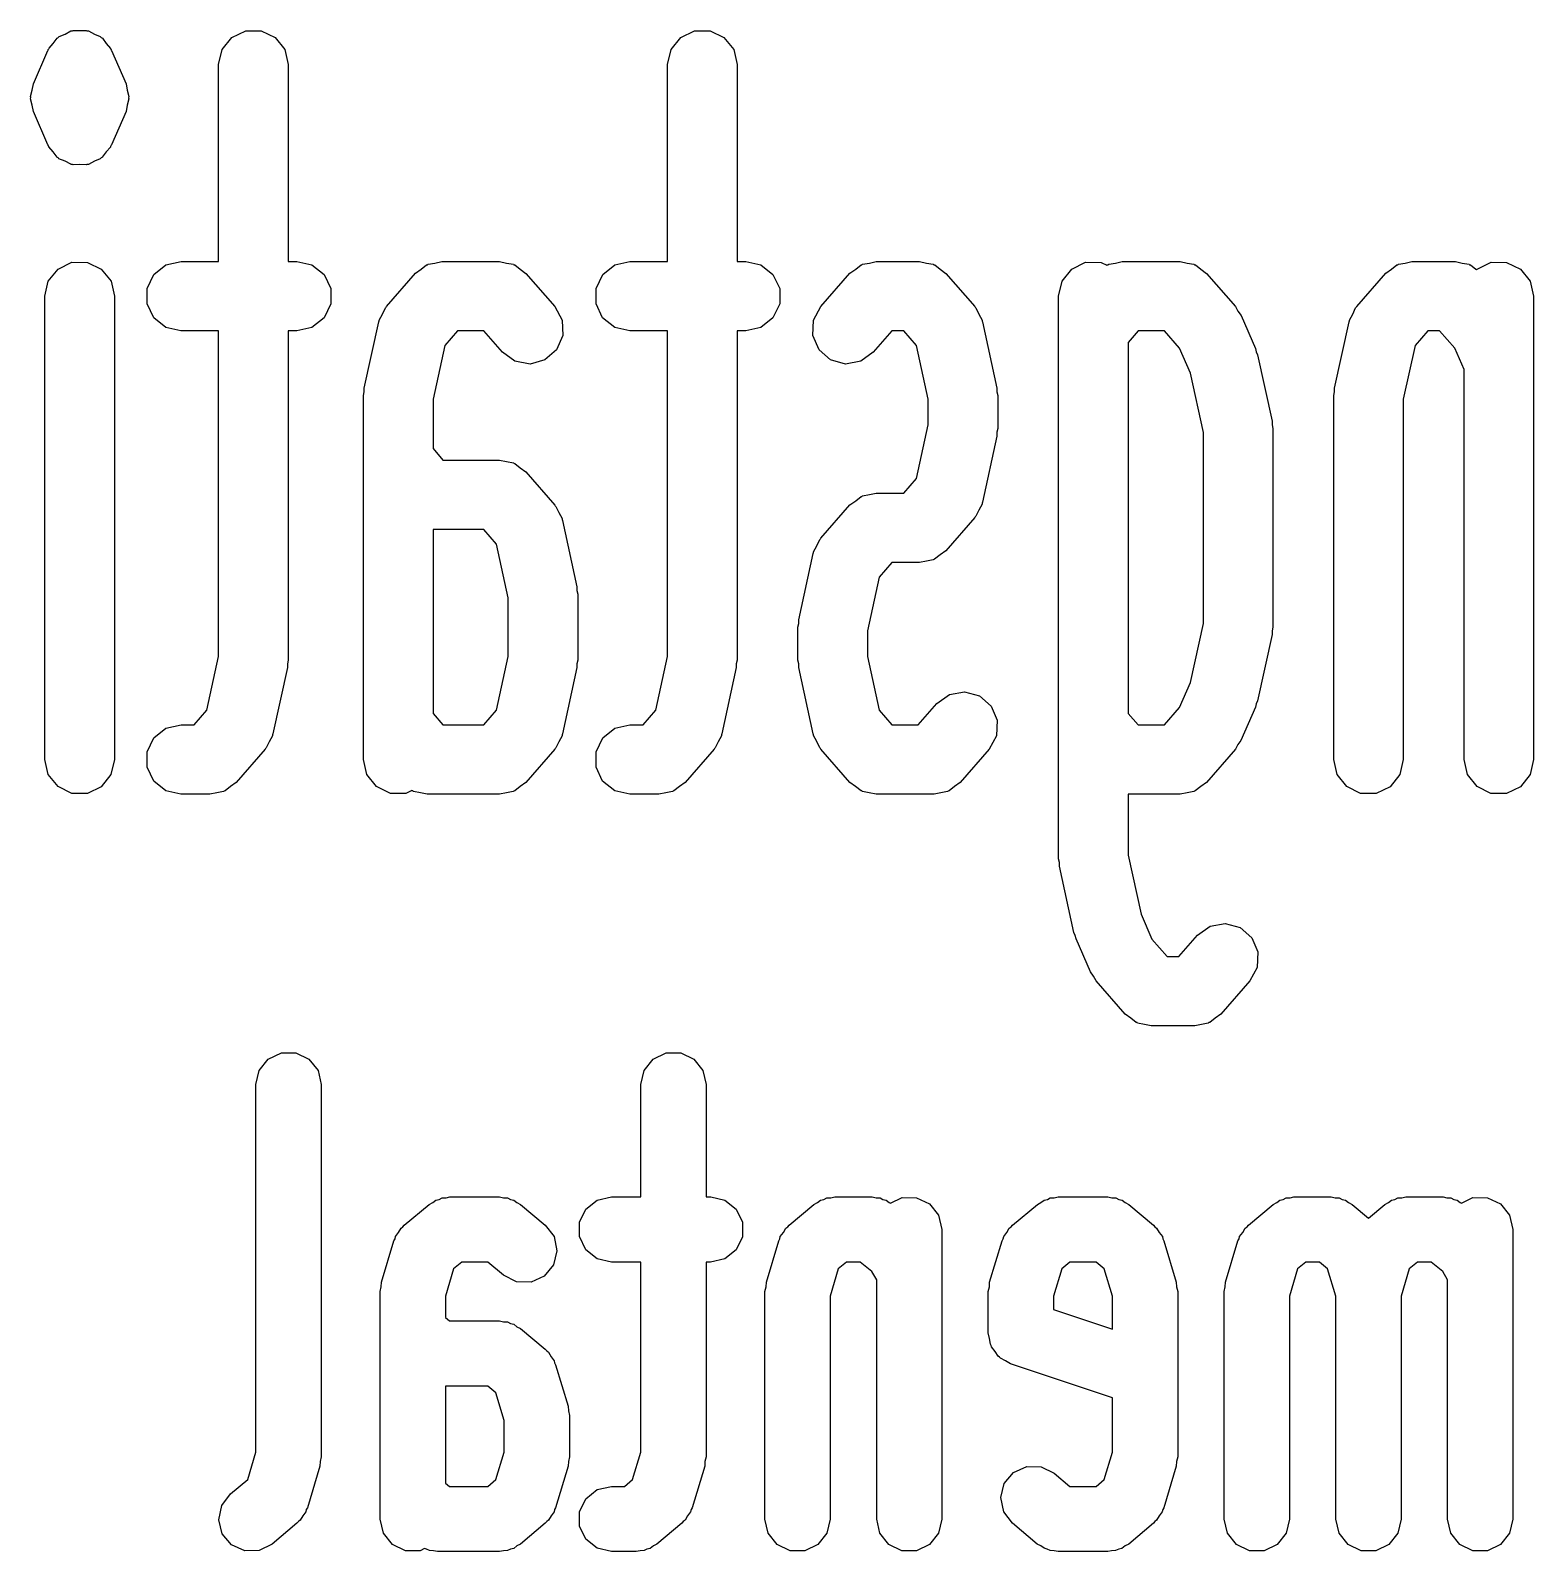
# Model space of a CAD drawing. Extents: x 69 to 230, y -100 to -50.
# Drawn here: x 154.05 to 162.7, y -59.07 to -50.31 of the extents above; entities that cross this region are included whole.
import ezdxf

# ---------------------------------------------------------------- set-up
doc = ezdxf.new("R2010")
doc.units = 0
doc.layers.add('BLACK', color=7, linetype='CONTINUOUS')

msp = doc.modelspace()

# ---------------------------------------------------------------- linework, layer by layer
at = {"layer": 'BLACK', "linetype": 'CONTINUOUS'}
for p, q in [((154.215, -50.3486), (154.249, -50.3336)), ((154.249, -50.3336), (154.282, -50.3162)), ((154.282, -50.3162), (154.286, -50.3161)), ((154.286, -50.3161), (154.289, -50.3145)), ((154.289, -50.3145), (154.293, -50.3145)), ((154.293, -50.3145), (154.296, -50.313)), ((154.296, -50.313), (154.333, -50.3144)), ((154.333, -50.3144), (154.371, -50.3131)), ((154.371, -50.3131), (154.374, -50.3146)), ((154.374, -50.3146), (154.378, -50.3146)), ((154.378, -50.3146), (154.381, -50.3162)), ((154.381, -50.3162), (154.385, -50.3163)), ((154.385, -50.3163), (154.418, -50.3338)), ((154.418, -50.3338), (154.452, -50.3488)), ((155.209, -50.353), (155.289, -50.3145)), ((155.289, -50.3145), (155.378, -50.3146)), ((155.378, -50.3146), (155.458, -50.3532)), ((157.792, -50.353), (157.872, -50.3145)), ((157.872, -50.3145), (157.961, -50.3146)), ((157.961, -50.3146), (158.041, -50.3532)), ((154.067, -50.6198), (154.15, -50.429)), ((154.15, -50.429), (154.152, -50.4261)), ((154.152, -50.4261), (154.153, -50.4225)), ((154.153, -50.4225), (154.156, -50.4196)), ((154.156, -50.4196), (154.157, -50.416)), ((154.157, -50.416), (154.181, -50.3877)), ((154.181, -50.3877), (154.203, -50.3576)), ((154.203, -50.3576), (154.207, -50.3559)), ((154.207, -50.3559), (154.209, -50.353)), ((154.209, -50.353), (154.212, -50.3514)), ((154.212, -50.3514), (154.215, -50.3486)), ((154.452, -50.3488), (154.455, -50.3516)), ((154.455, -50.3516), (154.458, -50.3532)), ((154.458, -50.3532), (154.46, -50.3561)), ((154.46, -50.3561), (154.464, -50.3578)), ((154.464, -50.3578), (154.486, -50.3879)), ((154.486, -50.3879), (154.51, -50.4163)), ((154.51, -50.4163), (154.511, -50.4199)), ((154.511, -50.4199), (154.514, -50.4228)), ((154.514, -50.4228), (154.514, -50.4264)), ((154.514, -50.4264), (154.517, -50.4294)), ((154.517, -50.4294), (154.6, -50.6202)), ((155.133, -50.5092), (155.153, -50.4225)), ((155.153, -50.4225), (155.209, -50.353)), ((155.458, -50.3532), (155.514, -50.4228)), ((155.514, -50.4228), (155.533, -50.5095)), ((157.717, -50.5092), (157.737, -50.4225)), ((157.737, -50.4225), (157.792, -50.353)), ((158.041, -50.3532), (158.097, -50.4228)), ((158.097, -50.4228), (158.117, -50.5095)), ((155.133, -51.6429), (155.133, -50.5092)), ((155.533, -50.5095), (155.533, -51.6429)), ((157.717, -51.6429), (157.717, -50.5092)), ((158.117, -50.5095), (158.117, -51.6429)), ((154.05, -50.6924), (154.06, -50.6564)), ((154.052, -50.6998), (154.05, -50.6924)), ((154.06, -50.6564), (154.067, -50.6198)), ((154.6, -50.6202), (154.607, -50.6568)), ((154.607, -50.6568), (154.617, -50.6928)), ((154.617, -50.6928), (154.615, -50.7002)), ((154.05, -50.7072), (154.052, -50.6998)), ((154.06, -50.7432), (154.05, -50.7072)), ((154.067, -50.7798), (154.06, -50.7432)), ((154.15, -50.9706), (154.067, -50.7798)), ((154.6, -50.7802), (154.516, -50.971)), ((154.607, -50.7436), (154.6, -50.7802)), ((154.617, -50.7076), (154.607, -50.7436)), ((154.615, -50.7002), (154.617, -50.7076)), ((154.152, -50.9736), (154.15, -50.9706)), ((154.153, -50.9772), (154.152, -50.9736)), ((154.155, -50.9801), (154.153, -50.9772)), ((154.156, -50.9837), (154.155, -50.9801)), ((154.181, -51.0121), (154.156, -50.9837)), ((154.203, -51.0422), (154.181, -51.0121)), ((154.206, -51.0439), (154.203, -51.0422)), ((154.209, -51.0468), (154.206, -51.0439)), ((154.46, -51.0441), (154.458, -51.047)), ((154.463, -51.0424), (154.46, -51.0441)), ((154.486, -51.0123), (154.463, -51.0424)), ((154.51, -50.984), (154.486, -51.0123)), ((154.511, -50.9804), (154.51, -50.984)), ((154.513, -50.9775), (154.511, -50.9804)), ((154.514, -50.9739), (154.513, -50.9775)), ((154.516, -50.971), (154.514, -50.9739)), ((154.212, -51.0484), (154.209, -51.0468)), ((154.214, -51.0512), (154.212, -51.0484)), ((154.249, -51.0662), (154.214, -51.0512)), ((154.282, -51.0837), (154.249, -51.0662)), ((154.285, -51.0838), (154.282, -51.0837)), ((154.289, -51.0854), (154.285, -51.0838)), ((154.292, -51.0854), (154.289, -51.0854)), ((154.296, -51.0869), (154.292, -51.0854)), ((154.333, -51.0856), (154.296, -51.0869)), ((154.371, -51.087), (154.333, -51.0856)), ((154.374, -51.0855), (154.371, -51.087)), ((154.378, -51.0855), (154.374, -51.0855)), ((154.381, -51.0839), (154.378, -51.0855)), ((154.385, -51.0838), (154.381, -51.0839)), ((154.418, -51.0664), (154.385, -51.0838)), ((154.452, -51.0514), (154.418, -51.0664)), ((154.455, -51.0486), (154.452, -51.0514)), ((154.458, -51.047), (154.455, -51.0486)), ((154.209, -51.6863), (154.289, -51.6478)), ((154.289, -51.6478), (154.378, -51.6479)), ((154.378, -51.6479), (154.458, -51.6866)), ((154.83, -51.6626), (154.917, -51.6429)), ((154.917, -51.6429), (155.133, -51.6429)), ((155.533, -51.6429), (155.584, -51.6429)), ((155.584, -51.6429), (155.67, -51.6628)), ((156.338, -51.6588), (156.378, -51.6517)), ((156.378, -51.6517), (156.417, -51.6429)), ((156.417, -51.6429), (156.75, -51.6429)), ((156.75, -51.6429), (156.789, -51.6518)), ((156.789, -51.6518), (156.829, -51.6589)), ((157.413, -51.6626), (157.5, -51.6429)), ((157.5, -51.6429), (157.717, -51.6429)), ((158.117, -51.6429), (158.167, -51.6429)), ((158.167, -51.6429), (158.254, -51.6628)), ((158.838, -51.6588), (158.878, -51.6517)), ((158.878, -51.6517), (158.917, -51.6429)), ((158.917, -51.6429), (159.167, -51.6429)), ((159.167, -51.6429), (159.206, -51.6518)), ((159.206, -51.6518), (159.245, -51.6589)), ((160.042, -51.6863), (160.122, -51.6478)), ((160.122, -51.6478), (160.211, -51.6479)), ((160.211, -51.6479), (160.245, -51.6641)), ((160.255, -51.6588), (160.294, -51.6517)), ((160.294, -51.6517), (160.333, -51.6429)), ((160.333, -51.6429), (160.667, -51.6429)), ((160.667, -51.6429), (160.706, -51.6518)), ((160.706, -51.6518), (160.745, -51.6589)), ((161.922, -51.6588), (161.961, -51.6517)), ((161.961, -51.6517), (162, -51.6429)), ((162, -51.6429), (162.25, -51.6429)), ((162.25, -51.6429), (162.289, -51.6518)), ((162.289, -51.6518), (162.329, -51.6589)), ((162.375, -51.6863), (162.456, -51.6478)), ((162.456, -51.6478), (162.545, -51.6479)), ((162.545, -51.6479), (162.625, -51.6866)), ((154.153, -51.7558), (154.209, -51.6863)), ((154.458, -51.6866), (154.514, -51.7561)), ((154.722, -51.7982), (154.76, -51.7181)), ((154.76, -51.7181), (154.83, -51.6626)), ((155.67, -51.6628), (155.74, -51.7184)), ((155.74, -51.7184), (155.778, -51.7985)), ((156.099, -51.9016), (156.266, -51.7109)), ((156.266, -51.7109), (156.299, -51.6875)), ((156.299, -51.6875), (156.33, -51.6626)), ((156.33, -51.6626), (156.335, -51.6616)), ((156.335, -51.6616), (156.338, -51.6588)), ((156.829, -51.6589), (156.832, -51.6617)), ((156.832, -51.6617), (156.837, -51.6628)), ((156.837, -51.6628), (156.868, -51.6877)), ((156.868, -51.6877), (156.901, -51.7112)), ((156.901, -51.7112), (157.067, -51.9019)), ((157.305, -51.7982), (157.344, -51.7181)), ((157.344, -51.7181), (157.413, -51.6626)), ((158.254, -51.6628), (158.323, -51.7184)), ((158.323, -51.7184), (158.362, -51.7985)), ((158.599, -51.9016), (158.766, -51.7109)), ((158.766, -51.7109), (158.799, -51.6875)), ((158.799, -51.6875), (158.83, -51.6626)), ((158.83, -51.6626), (158.835, -51.6616)), ((158.835, -51.6616), (158.838, -51.6588)), ((159.245, -51.6589), (159.249, -51.6617)), ((159.249, -51.6617), (159.254, -51.6628)), ((159.254, -51.6628), (159.285, -51.6877)), ((159.285, -51.6877), (159.317, -51.7112)), ((159.317, -51.7112), (159.484, -51.9019)), ((159.987, -51.7558), (160.042, -51.6863)), ((160.245, -51.6641), (160.247, -51.6626)), ((160.247, -51.6626), (160.251, -51.6616)), ((160.251, -51.6616), (160.255, -51.6588)), ((160.745, -51.6589), (160.749, -51.6617)), ((160.749, -51.6617), (160.754, -51.6628)), ((160.754, -51.6628), (160.785, -51.6877)), ((160.785, -51.6877), (160.817, -51.7112)), ((160.817, -51.7112), (160.984, -51.9019)), ((161.683, -51.9016), (161.85, -51.7109)), ((161.85, -51.7109), (161.882, -51.6875)), ((161.882, -51.6875), (161.913, -51.6626)), ((161.913, -51.6626), (161.918, -51.6616)), ((161.918, -51.6616), (161.922, -51.6588)), ((162.329, -51.6589), (162.332, -51.6617)), ((162.332, -51.6617), (162.337, -51.6628)), ((162.337, -51.6628), (162.368, -51.6877)), ((162.368, -51.6877), (162.372, -51.6906)), ((162.372, -51.6906), (162.375, -51.6863)), ((162.625, -51.6866), (162.68, -51.7561)), ((154.133, -51.8425), (154.153, -51.7558)), ((154.514, -51.7561), (154.533, -51.8429)), ((154.722, -51.8872), (154.722, -51.7982)), ((155.778, -51.7985), (155.778, -51.8875)), ((157.305, -51.8872), (157.305, -51.7982)), ((158.362, -51.7985), (158.362, -51.8875)), ((159.967, -51.8425), (159.987, -51.7558)), ((162.68, -51.7561), (162.7, -51.8429)), ((154.133, -54.5095), (154.133, -51.8425)), ((154.533, -51.8429), (154.533, -54.5099)), ((154.76, -51.9674), (154.722, -51.8872)), ((155.778, -51.8875), (155.74, -51.9676)), ((156.076, -51.9453), (156.093, -51.9098)), ((156.093, -51.9098), (156.097, -51.9064)), ((156.097, -51.9064), (156.099, -51.9016)), ((157.067, -51.9019), (157.109, -51.9803)), ((157.343, -51.9674), (157.305, -51.8872)), ((158.362, -51.8875), (158.323, -51.9676)), ((158.557, -51.9799), (158.599, -51.9016)), ((159.484, -51.9019), (159.487, -51.9067)), ((159.487, -51.9067), (159.491, -51.9101)), ((159.491, -51.9101), (159.508, -51.9457)), ((159.967, -55.081), (159.967, -51.8425)), ((160.984, -51.9019), (160.998, -51.9287)), ((161.659, -51.9453), (161.676, -51.9098)), ((161.676, -51.9098), (161.68, -51.9064)), ((161.68, -51.9064), (161.683, -51.9016)), ((162.7, -51.8429), (162.7, -54.5099)), ((154.83, -52.0229), (154.76, -51.9674)), ((155.74, -51.9676), (155.67, -52.0231)), ((155.971, -52.3715), (156.055, -51.9903)), ((156.055, -51.9903), (156.057, -51.9853)), ((156.057, -51.9799), (156.076, -51.9453)), ((156.057, -51.9853), (156.057, -51.9799)), ((157.109, -51.9803), (157.113, -52.0691)), ((157.413, -52.0229), (157.343, -51.9674)), ((158.323, -51.9676), (158.253, -52.0231)), ((158.553, -52.0688), (158.557, -51.9799)), ((159.508, -51.9457), (159.526, -51.9803)), ((159.526, -51.9803), (159.526, -51.9857)), ((159.526, -51.9857), (159.529, -51.9906)), ((159.529, -51.9906), (159.612, -52.3719)), ((160.998, -51.9287), (161.017, -51.9532)), ((161.017, -51.9532), (161.1, -52.144)), ((161.555, -52.3715), (161.638, -51.9903)), ((161.638, -51.9903), (161.64, -51.9853)), ((161.64, -51.9853), (161.641, -51.9799)), ((161.641, -51.9799), (161.659, -51.9453)), ((154.916, -52.0429), (154.83, -52.0229)), ((155.133, -52.0429), (154.916, -52.0429)), ((155.133, -53.9165), (155.133, -52.0429)), ((155.583, -52.0429), (155.533, -52.0429)), ((155.533, -52.0429), (155.533, -53.9384)), ((155.67, -52.0231), (155.583, -52.0429)), ((156.507, -52.0429), (156.434, -52.1263)), ((156.659, -52.0429), (156.507, -52.0429)), ((156.766, -52.165), (156.659, -52.0429)), ((157.113, -52.0691), (157.078, -52.1509)), ((157.5, -52.0429), (157.413, -52.0229)), ((157.717, -52.0429), (157.5, -52.0429)), ((157.717, -53.9165), (157.717, -52.0429)), ((158.167, -52.0429), (158.117, -52.0429)), ((158.117, -52.0429), (158.117, -53.9384)), ((158.253, -52.0231), (158.167, -52.0429)), ((158.588, -52.1506), (158.553, -52.0688)), ((159.007, -52.0429), (158.9, -52.1653)), ((159.076, -52.0429), (159.007, -52.0429)), ((159.149, -52.1263), (159.076, -52.0429)), ((160.424, -52.0429), (160.367, -52.1085)), ((160.576, -52.0429), (160.424, -52.0429)), ((160.662, -52.1418), (160.576, -52.0429)), ((162.091, -52.0429), (162.018, -52.1263)), ((162.159, -52.0429), (162.091, -52.0429)), ((162.246, -52.1418), (162.159, -52.0429)), ((156.434, -52.1263), (156.367, -52.4359)), ((156.838, -52.2173), (156.766, -52.165)), ((157.078, -52.1509), (157.011, -52.2095)), ((158.655, -52.2093), (158.588, -52.1506)), ((158.9, -52.1653), (158.828, -52.2174)), ((159.217, -52.4359), (159.149, -52.1263)), ((160.367, -52.1085), (160.367, -54.2439)), ((160.726, -52.2859), (160.662, -52.1418)), ((161.1, -52.144), (161.104, -52.1633)), ((161.104, -52.1633), (161.112, -52.1811)), ((161.112, -52.1811), (161.195, -52.5624)), ((162.018, -52.1263), (161.95, -52.4359)), ((162.3, -52.2656), (162.246, -52.1418)), ((156.926, -52.2331), (156.838, -52.2173)), ((157.011, -52.2095), (156.926, -52.2331)), ((158.741, -52.2331), (158.655, -52.2093)), ((158.828, -52.2174), (158.741, -52.2331)), ((162.3, -54.5095), (162.3, -52.2656)), ((160.8, -52.6264), (160.726, -52.2859)), ((155.967, -52.4139), (155.971, -52.393)), ((155.967, -54.5095), (155.967, -52.4139)), ((155.971, -52.393), (155.971, -52.3715)), ((156.367, -52.4359), (156.367, -52.7201)), ((159.217, -52.5831), (159.217, -52.4359)), ((159.612, -52.3719), (159.612, -52.3934)), ((159.612, -52.3934), (159.617, -52.4143)), ((159.617, -52.4143), (159.617, -52.6051)), ((161.55, -52.4139), (161.555, -52.393)), ((161.55, -54.5095), (161.55, -52.4139)), ((161.555, -52.393), (161.555, -52.3715)), ((161.95, -52.4359), (161.95, -54.5099)), ((159.149, -52.8927), (159.217, -52.5831)), ((159.617, -52.6051), (159.612, -52.626)), ((161.195, -52.5624), (161.195, -52.5838)), ((161.195, -52.5838), (161.2, -52.6048)), ((161.2, -52.6048), (161.2, -53.748)), ((159.612, -52.6475), (159.529, -53.0288)), ((159.612, -52.626), (159.612, -52.6475)), ((160.8, -53.726), (160.8, -52.6264)), ((156.367, -52.7201), (156.424, -52.7857)), ((156.424, -52.7857), (156.75, -52.7857)), ((156.75, -52.7857), (156.789, -52.7947)), ((156.789, -52.7947), (156.829, -52.8018)), ((156.829, -52.8018), (156.832, -52.8046)), ((156.832, -52.8046), (156.837, -52.8056)), ((156.837, -52.8056), (156.868, -52.8306)), ((156.868, -52.8306), (156.901, -52.854)), ((156.901, -52.854), (157.067, -53.0448)), ((159.076, -52.9762), (159.149, -52.8927)), ((157.067, -53.0448), (157.07, -53.0495)), ((157.07, -53.0495), (157.074, -53.0529)), ((157.074, -53.0529), (157.091, -53.0885)), ((158.599, -53.235), (158.766, -53.0442)), ((158.766, -53.0442), (158.799, -53.0208)), ((158.799, -53.0208), (158.83, -52.996)), ((158.83, -52.996), (158.835, -52.9949)), ((158.835, -52.9949), (158.838, -52.9921)), ((158.838, -52.9921), (158.878, -52.9851)), ((158.878, -52.9851), (158.917, -52.9762)), ((158.917, -52.9762), (159.076, -52.9762)), ((159.526, -53.0391), (159.507, -53.0737)), ((159.529, -53.0288), (159.526, -53.0337)), ((159.526, -53.0337), (159.526, -53.0391)), ((157.091, -53.0885), (157.109, -53.1231)), ((157.109, -53.1231), (157.11, -53.1285)), ((157.11, -53.1285), (157.112, -53.1334)), ((157.112, -53.1334), (157.195, -53.5147)), ((159.484, -53.1174), (159.317, -53.3082)), ((159.486, -53.1126), (159.484, -53.1174)), ((159.491, -53.1092), (159.486, -53.1126)), ((159.507, -53.0737), (159.491, -53.1092)), ((156.367, -53.1857), (156.367, -54.2439)), ((156.659, -53.1857), (156.367, -53.1857)), ((156.732, -53.2692), (156.659, -53.1857)), ((156.8, -53.5788), (156.732, -53.2692)), ((158.555, -53.3236), (158.557, -53.3187)), ((158.557, -53.3133), (158.576, -53.2787)), ((158.557, -53.3187), (158.557, -53.3133)), ((158.576, -53.2787), (158.593, -53.2432)), ((158.593, -53.2432), (158.597, -53.2397)), ((158.597, -53.2397), (158.599, -53.235)), ((159.317, -53.3082), (159.285, -53.3315)), ((158.471, -53.7049), (158.555, -53.3236)), ((159.007, -53.3762), (158.934, -53.4597)), ((159.167, -53.3762), (159.007, -53.3762)), ((159.206, -53.3673), (159.167, -53.3762)), ((159.245, -53.3603), (159.206, -53.3673)), ((159.249, -53.3575), (159.245, -53.3603)), ((159.253, -53.3564), (159.249, -53.3575)), ((159.285, -53.3315), (159.253, -53.3564)), ((158.934, -53.4597), (158.867, -53.7692)), ((156.8, -53.9165), (156.8, -53.5788)), ((157.195, -53.5147), (157.195, -53.5362)), ((157.195, -53.5362), (157.2, -53.5571)), ((157.2, -53.5571), (157.2, -53.9384)), ((158.467, -53.7473), (158.471, -53.7263)), ((158.467, -53.9381), (158.467, -53.7473)), ((158.471, -53.7263), (158.471, -53.7049)), ((160.726, -54.0665), (160.8, -53.726)), ((161.2, -53.748), (161.195, -53.7689)), ((158.867, -53.7692), (158.867, -53.9165)), ((161.195, -53.7904), (161.112, -54.1717)), ((161.195, -53.7689), (161.195, -53.7904)), ((155.066, -54.2261), (155.133, -53.9165)), ((156.732, -54.2261), (156.8, -53.9165)), ((157.649, -54.2261), (157.717, -53.9165)), ((158.867, -53.9165), (158.934, -54.2261)), ((155.529, -53.9808), (155.445, -54.3621)), ((155.533, -53.9384), (155.529, -53.9594)), ((155.529, -53.9594), (155.529, -53.9808)), ((157.195, -53.9808), (157.112, -54.3621)), ((157.2, -53.9384), (157.195, -53.9594)), ((157.195, -53.9594), (157.195, -53.9808)), ((158.112, -53.9808), (158.029, -54.3621)), ((158.117, -53.9384), (158.112, -53.9594)), ((158.112, -53.9594), (158.112, -53.9808)), ((158.471, -53.959), (158.467, -53.9381)), ((158.471, -53.9805), (158.471, -53.959)), ((158.555, -54.3618), (158.471, -53.9805)), ((160.662, -54.2106), (160.726, -54.0665)), ((159.159, -54.3095), (159.266, -54.1871)), ((159.266, -54.1871), (159.338, -54.135)), ((159.338, -54.135), (159.426, -54.1193)), ((159.426, -54.1193), (159.512, -54.1431)), ((159.512, -54.1431), (159.579, -54.2017)), ((161.104, -54.1894), (161.1, -54.2087)), ((161.112, -54.1717), (161.104, -54.1894)), ((154.993, -54.3095), (155.066, -54.2261)), ((156.367, -54.2439), (156.424, -54.3095)), ((156.659, -54.3095), (156.732, -54.2261)), ((157.576, -54.3095), (157.649, -54.2261)), ((158.934, -54.2261), (159.007, -54.3095)), ((159.579, -54.2017), (159.613, -54.2836)), ((159.613, -54.2836), (159.609, -54.3724)), ((160.367, -54.2439), (160.424, -54.3095)), ((160.576, -54.3095), (160.662, -54.2106)), ((161.1, -54.2087), (161.016, -54.3995)), ((154.76, -54.3847), (154.83, -54.3293)), ((154.83, -54.3293), (154.917, -54.3095)), ((154.917, -54.3095), (154.993, -54.3095)), ((155.445, -54.3621), (155.443, -54.367)), ((155.443, -54.367), (155.443, -54.3724)), ((156.424, -54.3095), (156.659, -54.3095)), ((157.11, -54.367), (157.109, -54.3724)), ((157.112, -54.3621), (157.11, -54.367)), ((157.344, -54.3847), (157.413, -54.3293)), ((157.413, -54.3293), (157.5, -54.3095)), ((157.5, -54.3095), (157.576, -54.3095)), ((158.029, -54.3621), (158.026, -54.367)), ((158.026, -54.367), (158.026, -54.3724)), ((158.557, -54.3667), (158.555, -54.3618)), ((158.557, -54.3721), (158.557, -54.3667)), ((159.007, -54.3095), (159.159, -54.3095)), ((160.424, -54.3095), (160.576, -54.3095)), ((154.722, -54.4649), (154.76, -54.3847)), ((155.401, -54.4507), (155.234, -54.6415)), ((155.403, -54.446), (155.401, -54.4507)), ((155.407, -54.4426), (155.403, -54.446)), ((155.424, -54.407), (155.407, -54.4426)), ((155.443, -54.3724), (155.424, -54.407)), ((157.067, -54.4507), (156.9, -54.6415)), ((157.07, -54.446), (157.067, -54.4507)), ((157.074, -54.4426), (157.07, -54.446)), ((157.091, -54.407), (157.074, -54.4426)), ((157.109, -54.3724), (157.091, -54.407)), ((157.305, -54.4649), (157.344, -54.3847)), ((157.984, -54.4507), (157.817, -54.6415)), ((157.986, -54.446), (157.984, -54.4507)), ((157.991, -54.4426), (157.986, -54.446)), ((158.007, -54.407), (157.991, -54.4426)), ((158.026, -54.3724), (158.007, -54.407)), ((158.576, -54.4067), (158.557, -54.3721)), ((158.592, -54.4423), (158.576, -54.4067)), ((158.597, -54.4457), (158.592, -54.4423)), ((158.599, -54.4505), (158.597, -54.4457)), ((158.766, -54.6412), (158.599, -54.4505)), ((159.567, -54.4507), (159.4, -54.6415)), ((159.609, -54.3724), (159.567, -54.4507)), ((160.984, -54.4507), (160.817, -54.6415)), ((160.998, -54.424), (160.984, -54.4507)), ((161.016, -54.3995), (160.998, -54.424)), ((154.153, -54.5963), (154.133, -54.5095)), ((154.533, -54.5099), (154.513, -54.5966)), ((154.722, -54.5538), (154.722, -54.4649)), ((155.986, -54.5963), (155.967, -54.5095)), ((157.305, -54.5538), (157.305, -54.4649)), ((161.57, -54.5963), (161.55, -54.5095)), ((161.95, -54.5099), (161.93, -54.5966)), ((162.32, -54.5963), (162.3, -54.5095)), ((162.7, -54.5099), (162.68, -54.5966)), ((154.209, -54.6658), (154.153, -54.5963)), ((154.513, -54.5966), (154.458, -54.666)), ((154.76, -54.634), (154.722, -54.5538)), ((154.83, -54.6896), (154.76, -54.634)), ((156.042, -54.6658), (155.986, -54.5963)), ((157.343, -54.634), (157.305, -54.5538)), ((157.413, -54.6896), (157.343, -54.634)), ((161.625, -54.6658), (161.57, -54.5963)), ((161.93, -54.5966), (161.875, -54.666)), ((162.375, -54.6658), (162.32, -54.5963)), ((162.68, -54.5966), (162.625, -54.666)), ((154.289, -54.7045), (154.209, -54.6658)), ((154.378, -54.7046), (154.289, -54.7045)), ((154.458, -54.666), (154.378, -54.7046)), ((154.916, -54.7095), (154.83, -54.6896)), ((155.083, -54.7095), (154.916, -54.7095)), ((155.122, -54.7006), (155.083, -54.7095)), ((155.162, -54.6936), (155.122, -54.7006)), ((155.165, -54.6908), (155.162, -54.6936)), ((155.17, -54.6897), (155.165, -54.6908)), ((155.201, -54.6649), (155.17, -54.6897)), ((155.234, -54.6415), (155.201, -54.6649)), ((156.122, -54.7045), (156.042, -54.6658)), ((156.211, -54.7046), (156.122, -54.7045)), ((156.245, -54.6883), (156.211, -54.7046)), ((156.246, -54.6896), (156.245, -54.6883)), ((156.251, -54.6907), (156.246, -54.6896)), ((156.255, -54.6935), (156.251, -54.6907)), ((156.294, -54.7006), (156.255, -54.6935)), ((156.333, -54.7095), (156.294, -54.7006)), ((156.75, -54.7095), (156.333, -54.7095)), ((156.789, -54.7006), (156.75, -54.7095)), ((156.828, -54.6936), (156.789, -54.7006)), ((156.832, -54.6908), (156.828, -54.6936)), ((156.837, -54.6897), (156.832, -54.6908)), ((156.868, -54.6649), (156.837, -54.6897)), ((156.9, -54.6415), (156.868, -54.6649)), ((157.5, -54.7095), (157.413, -54.6896)), ((157.667, -54.7095), (157.5, -54.7095)), ((157.706, -54.7006), (157.667, -54.7095)), ((157.745, -54.6936), (157.706, -54.7006)), ((157.749, -54.6908), (157.745, -54.6936)), ((157.753, -54.6897), (157.749, -54.6908)), ((157.785, -54.6649), (157.753, -54.6897)), ((157.817, -54.6415), (157.785, -54.6649)), ((158.798, -54.6647), (158.766, -54.6412)), ((158.83, -54.6896), (158.798, -54.6647)), ((158.834, -54.6907), (158.83, -54.6896)), ((158.838, -54.6935), (158.834, -54.6907)), ((158.877, -54.7006), (158.838, -54.6935)), ((158.916, -54.7095), (158.877, -54.7006)), ((159.25, -54.7095), (158.916, -54.7095)), ((159.289, -54.7006), (159.25, -54.7095)), ((159.328, -54.6936), (159.289, -54.7006)), ((159.332, -54.6908), (159.328, -54.6936)), ((159.337, -54.6897), (159.332, -54.6908)), ((159.368, -54.6649), (159.337, -54.6897)), ((159.4, -54.6415), (159.368, -54.6649)), ((160.667, -54.7095), (160.367, -54.7095)), ((160.367, -54.7095), (160.367, -55.0593)), ((160.706, -54.7006), (160.667, -54.7095)), ((160.745, -54.6936), (160.706, -54.7006)), ((160.749, -54.6908), (160.745, -54.6936)), ((160.753, -54.6897), (160.749, -54.6908)), ((160.785, -54.6649), (160.753, -54.6897)), ((160.817, -54.6415), (160.785, -54.6649)), ((161.705, -54.7045), (161.625, -54.6658)), ((161.794, -54.7046), (161.705, -54.7045)), ((161.875, -54.666), (161.794, -54.7046)), ((162.455, -54.7045), (162.375, -54.6658)), ((162.544, -54.7046), (162.455, -54.7045)), ((162.625, -54.666), (162.544, -54.7046)), ((160.367, -55.0593), (160.441, -55.3998)), ((159.971, -55.1019), (159.967, -55.081)), ((159.971, -55.1234), (159.971, -55.1019)), ((160.055, -55.5046), (159.971, -55.1234)), ((160.441, -55.3998), (160.504, -55.5439)), ((160.063, -55.5224), (160.055, -55.5046)), ((160.766, -55.5204), (160.838, -55.4683)), ((160.838, -55.4683), (160.926, -55.4526)), ((160.926, -55.4526), (161.012, -55.4764)), ((161.012, -55.4764), (161.079, -55.5351)), ((160.067, -55.5417), (160.063, -55.5224)), ((160.15, -55.7325), (160.067, -55.5417)), ((160.504, -55.5439), (160.591, -55.6429)), ((160.659, -55.6429), (160.766, -55.5204)), ((161.079, -55.5351), (161.113, -55.6169)), ((160.591, -55.6429), (160.659, -55.6429)), ((161.113, -55.6169), (161.109, -55.7058)), ((160.168, -55.757), (160.15, -55.7325)), ((160.183, -55.7838), (160.168, -55.757)), ((161.109, -55.7058), (161.067, -55.7841)), ((160.349, -55.9746), (160.183, -55.7838)), ((161.067, -55.7841), (160.9, -55.9748)), ((160.382, -55.998), (160.349, -55.9746)), ((160.413, -56.0229), (160.382, -55.998)), ((160.418, -56.024), (160.413, -56.0229)), ((160.421, -56.0268), (160.418, -56.024)), ((160.461, -56.0339), (160.421, -56.0268)), ((160.5, -56.0429), (160.461, -56.0339)), ((160.789, -56.034), (160.75, -56.0429)), ((160.828, -56.0269), (160.789, -56.034)), ((160.832, -56.0241), (160.828, -56.0269)), ((160.837, -56.0231), (160.832, -56.0241)), ((160.868, -55.9982), (160.837, -56.0231)), ((160.9, -55.9748), (160.868, -55.9982)), ((160.75, -56.0429), (160.5, -56.0429)), ((155.419, -56.2342), (155.494, -56.1981)), ((155.494, -56.1981), (155.578, -56.1982)), ((155.578, -56.1982), (155.653, -56.2344)), ((157.633, -56.2342), (157.708, -56.1981)), ((157.708, -56.1981), (157.792, -56.1982)), ((157.792, -56.1982), (157.867, -56.2344)), ((155.367, -56.2993), (155.419, -56.2342)), ((155.653, -56.2344), (155.705, -56.2996)), ((157.581, -56.2993), (157.633, -56.2342)), ((157.867, -56.2344), (157.919, -56.2996)), ((155.348, -56.3806), (155.367, -56.2993)), ((155.348, -58.4963), (155.348, -56.3806)), ((155.705, -56.2996), (155.723, -56.381)), ((155.723, -56.381), (155.723, -58.5241)), ((157.562, -56.3806), (157.581, -56.2993)), ((157.562, -57.0268), (157.562, -56.3806)), ((157.919, -56.2996), (157.938, -56.381)), ((157.938, -56.381), (157.938, -57.0268)), ((156.201, -57.1893), (156.345, -57.07)), ((156.345, -57.07), (156.365, -57.0597)), ((156.365, -57.0597), (156.383, -57.0453)), ((156.383, -57.0453), (156.402, -57.0411)), ((156.402, -57.0411), (156.419, -57.0324)), ((156.419, -57.0324), (156.442, -57.0319)), ((156.442, -57.0319), (156.464, -57.0268)), ((156.464, -57.0268), (156.75, -57.0268)), ((156.75, -57.0268), (156.773, -57.0319)), ((156.773, -57.0319), (156.796, -57.0324)), ((156.796, -57.0324), (156.813, -57.0412)), ((156.813, -57.0412), (156.832, -57.0455)), ((156.832, -57.0455), (156.85, -57.0598)), ((156.85, -57.0598), (156.87, -57.0702)), ((156.87, -57.0702), (157.013, -57.1895)), ((157.246, -57.0973), (157.312, -57.0453)), ((157.312, -57.0453), (157.393, -57.0268)), ((157.393, -57.0268), (157.562, -57.0268)), ((157.938, -57.0268), (157.965, -57.0268)), ((157.965, -57.0268), (158.046, -57.0455)), ((158.046, -57.0455), (158.111, -57.0976)), ((158.416, -57.1893), (158.559, -57.07)), ((158.559, -57.07), (158.579, -57.0597)), ((158.579, -57.0597), (158.597, -57.0453)), ((158.597, -57.0453), (158.616, -57.0411)), ((158.616, -57.0411), (158.633, -57.0324)), ((158.633, -57.0324), (158.656, -57.0319)), ((158.656, -57.0319), (158.679, -57.0268)), ((158.679, -57.0268), (158.893, -57.0268)), ((158.893, -57.0268), (158.916, -57.0319)), ((158.916, -57.0319), (158.939, -57.0324)), ((158.939, -57.0324), (158.956, -57.0412)), ((158.956, -57.0412), (158.974, -57.0455)), ((158.974, -57.0455), (158.992, -57.0598)), ((158.992, -57.0598), (158.999, -57.0633)), ((158.999, -57.0633), (159.066, -57.0314)), ((159.066, -57.0314), (159.149, -57.0315)), ((159.149, -57.0315), (159.224, -57.0677)), ((159.224, -57.0677), (159.276, -57.133)), ((159.701, -57.1893), (159.845, -57.07)), ((159.845, -57.07), (159.865, -57.0597)), ((159.865, -57.0597), (159.883, -57.0453)), ((159.883, -57.0453), (159.902, -57.0411)), ((159.902, -57.0411), (159.919, -57.0324)), ((159.919, -57.0324), (159.942, -57.0319)), ((159.942, -57.0319), (159.964, -57.0268)), ((159.964, -57.0268), (160.25, -57.0268)), ((160.25, -57.0268), (160.273, -57.0319)), ((160.273, -57.0319), (160.296, -57.0324)), ((160.296, -57.0324), (160.313, -57.0412)), ((160.313, -57.0412), (160.332, -57.0455)), ((160.332, -57.0455), (160.35, -57.0598)), ((160.35, -57.0598), (160.37, -57.0702)), ((160.37, -57.0702), (160.513, -57.1895)), ((161.059, -57.1893), (161.202, -57.07)), ((161.202, -57.07), (161.222, -57.0597)), ((161.222, -57.0597), (161.24, -57.0453)), ((161.24, -57.0453), (161.259, -57.0411)), ((161.259, -57.0411), (161.276, -57.0324)), ((161.276, -57.0324), (161.299, -57.0319)), ((161.299, -57.0319), (161.321, -57.0268)), ((161.321, -57.0268), (161.536, -57.0268)), ((161.536, -57.0268), (161.558, -57.0319)), ((161.558, -57.0319), (161.581, -57.0324)), ((161.581, -57.0324), (161.599, -57.0412)), ((161.599, -57.0412), (161.617, -57.0455)), ((161.617, -57.0455), (161.635, -57.0598)), ((161.635, -57.0598), (161.656, -57.0702)), ((161.656, -57.0702), (161.75, -57.1488)), ((161.75, -57.1488), (161.845, -57.07)), ((161.845, -57.07), (161.865, -57.0597)), ((161.865, -57.0597), (161.883, -57.0453)), ((161.883, -57.0453), (161.902, -57.0411)), ((161.902, -57.0411), (161.919, -57.0324)), ((161.919, -57.0324), (161.942, -57.0319)), ((161.942, -57.0319), (161.964, -57.0268)), ((161.964, -57.0268), (162.179, -57.0268)), ((162.179, -57.0268), (162.201, -57.0319)), ((162.201, -57.0319), (162.224, -57.0324)), ((162.224, -57.0324), (162.241, -57.0412)), ((162.241, -57.0412), (162.26, -57.0455)), ((162.26, -57.0455), (162.278, -57.0598)), ((162.278, -57.0598), (162.285, -57.0633)), ((162.285, -57.0633), (162.351, -57.0314)), ((162.351, -57.0314), (162.435, -57.0315)), ((162.435, -57.0315), (162.51, -57.0677)), ((162.51, -57.0677), (162.562, -57.133)), ((157.21, -57.1724), (157.246, -57.0973)), ((157.21, -57.2558), (157.21, -57.1724)), ((158.111, -57.0976), (158.147, -57.1727)), ((158.147, -57.1727), (158.147, -57.2561)), ((159.276, -57.133), (159.295, -57.2143)), ((162.562, -57.133), (162.58, -57.2143)), ((156.148, -57.2681), (156.151, -57.2556)), ((156.151, -57.2556), (156.169, -57.2322)), ((156.169, -57.2322), (156.183, -57.2067)), ((156.183, -57.2067), (156.194, -57.1994)), ((156.194, -57.1994), (156.201, -57.1893)), ((157.013, -57.1895), (157.064, -57.2559)), ((157.064, -57.2559), (157.08, -57.3376)), ((157.246, -57.331), (157.21, -57.2558)), ((158.147, -57.2561), (158.111, -57.3313)), ((158.363, -57.2681), (158.365, -57.2556)), ((158.365, -57.2556), (158.383, -57.2322)), ((158.383, -57.2322), (158.397, -57.2067)), ((158.397, -57.2067), (158.408, -57.1994)), ((158.408, -57.1994), (158.416, -57.1893)), ((159.295, -57.2143), (159.295, -58.8813)), ((159.648, -57.2681), (159.651, -57.2556)), ((159.651, -57.2556), (159.669, -57.2322)), ((159.669, -57.2322), (159.683, -57.2067)), ((159.683, -57.2067), (159.694, -57.1994)), ((159.694, -57.1994), (159.701, -57.1893)), ((160.513, -57.1895), (160.521, -57.1996)), ((160.521, -57.1996), (160.531, -57.2069)), ((160.531, -57.2069), (160.546, -57.2325)), ((160.546, -57.2325), (160.564, -57.2559)), ((160.564, -57.2559), (160.566, -57.2684)), ((161.005, -57.2681), (161.008, -57.2556)), ((161.008, -57.2556), (161.026, -57.2322)), ((161.026, -57.2322), (161.04, -57.2067)), ((161.04, -57.2067), (161.051, -57.1994)), ((161.051, -57.1994), (161.059, -57.1893)), ((162.58, -57.2143), (162.58, -58.8813)), ((156.07, -57.5176), (156.142, -57.2791)), ((156.142, -57.2791), (156.148, -57.2681)), ((157.08, -57.3376), (157.06, -57.4185)), ((157.311, -57.3831), (157.246, -57.331)), ((158.111, -57.3313), (158.046, -57.3832)), ((158.285, -57.5175), (158.356, -57.2791)), ((158.356, -57.2791), (158.363, -57.2681)), ((159.57, -57.5176), (159.642, -57.2791)), ((159.642, -57.2791), (159.648, -57.2681)), ((160.566, -57.2684), (160.572, -57.2795)), ((160.572, -57.2795), (160.644, -57.5179)), ((160.928, -57.5175), (160.999, -57.2791)), ((160.999, -57.2791), (161.005, -57.2681)), ((156.532, -57.4018), (156.485, -57.4413)), ((156.682, -57.4018), (156.532, -57.4018)), ((156.773, -57.4774), (156.682, -57.4018)), ((157.06, -57.4185), (157.006, -57.4825)), ((157.393, -57.4018), (157.311, -57.3831)), ((157.562, -57.4018), (157.393, -57.4018)), ((157.562, -58.4963), (157.562, -57.4018)), ((157.964, -57.4018), (157.938, -57.4018)), ((157.938, -57.4018), (157.938, -58.5241)), ((158.046, -57.3832), (157.964, -57.4018)), ((158.746, -57.4018), (158.699, -57.4413)), ((158.825, -57.4018), (158.746, -57.4018)), ((158.891, -57.457), (158.825, -57.4018)), ((160.032, -57.4018), (159.985, -57.4413)), ((160.182, -57.4018), (160.032, -57.4018)), ((160.229, -57.4413), (160.182, -57.4018)), ((161.389, -57.4018), (161.342, -57.4413)), ((161.468, -57.4018), (161.389, -57.4018)), ((161.515, -57.4413), (161.468, -57.4018)), ((162.032, -57.4018), (161.985, -57.4413)), ((162.111, -57.4018), (162.032, -57.4018)), ((162.177, -57.457), (162.111, -57.4018)), ((156.069, -57.5446), (156.07, -57.5176)), ((156.485, -57.4413), (156.438, -57.5989)), ((156.847, -57.5152), (156.773, -57.4774)), ((156.931, -57.517), (156.847, -57.5152)), ((157.006, -57.4825), (156.931, -57.517)), ((158.283, -57.5446), (158.285, -57.5175)), ((158.699, -57.4413), (158.652, -57.5989)), ((158.92, -57.5043), (158.891, -57.457)), ((158.92, -58.881), (158.92, -57.5043)), ((159.569, -57.5446), (159.57, -57.5176)), ((159.985, -57.4413), (159.938, -57.5989)), ((160.277, -57.5989), (160.229, -57.4413)), ((160.644, -57.5179), (160.646, -57.545)), ((160.926, -57.5446), (160.928, -57.5175)), ((161.342, -57.4413), (161.295, -57.5989)), ((161.562, -57.5989), (161.515, -57.4413)), ((161.985, -57.4413), (161.938, -57.5989)), ((162.205, -57.5043), (162.177, -57.457)), ((162.205, -58.881), (162.205, -57.5043)), ((156.062, -57.5711), (156.069, -57.5446)), ((156.062, -58.881), (156.062, -57.5711)), ((156.438, -57.5989), (156.438, -57.7217)), ((158.277, -57.5711), (158.283, -57.5446)), ((158.277, -58.881), (158.277, -57.5711)), ((158.652, -57.5989), (158.652, -58.8813)), ((159.562, -57.5711), (159.569, -57.5446)), ((159.562, -57.8095), (159.562, -57.5711)), ((159.938, -57.5989), (159.938, -57.6744)), ((160.277, -57.7875), (160.277, -57.5989)), ((160.646, -57.545), (160.652, -57.5714)), ((160.652, -57.5714), (160.652, -58.5241)), ((160.92, -57.5711), (160.926, -57.5446)), ((160.92, -58.881), (160.92, -57.5711)), ((161.295, -57.5989), (161.295, -58.8813)), ((161.562, -58.881), (161.562, -57.5989)), ((161.938, -57.5989), (161.938, -58.8813)), ((159.938, -57.6744), (160.277, -57.7875)), ((156.438, -57.7217), (156.461, -57.7411)), ((156.461, -57.7411), (156.75, -57.7411)), ((156.75, -57.7411), (156.773, -57.7462)), ((156.773, -57.7462), (156.796, -57.7467)), ((156.796, -57.7467), (156.813, -57.7554)), ((156.813, -57.7554), (156.832, -57.7598)), ((156.832, -57.7598), (156.85, -57.7741)), ((156.85, -57.7741), (156.87, -57.7845)), ((156.87, -57.7845), (157.013, -57.9038)), ((159.57, -57.8414), (159.562, -57.8095)), ((159.574, -57.8739), (159.57, -57.8414)), ((157.013, -57.9038), (157.021, -57.9139)), ((157.021, -57.9139), (157.031, -57.9212)), ((157.031, -57.9212), (157.046, -57.9468)), ((157.046, -57.9468), (157.064, -57.9702)), ((159.579, -57.8817), (159.574, -57.8739)), ((159.581, -57.8908), (159.579, -57.8817)), ((159.601, -57.9164), (159.581, -57.8908)), ((159.619, -57.9439), (159.601, -57.9164)), ((159.627, -57.9487), (159.619, -57.9439)), ((159.633, -57.9561), (159.627, -57.9487)), ((159.662, -57.9703), (159.633, -57.9561)), ((157.064, -57.9702), (157.066, -57.9827)), ((157.066, -57.9827), (157.072, -57.9937)), ((157.072, -57.9937), (157.144, -58.2321)), ((159.69, -57.9873), (159.662, -57.9703)), ((160.277, -58.1828), (159.69, -57.9873)), ((156.438, -58.1161), (156.438, -58.6741)), ((156.682, -58.1161), (156.438, -58.1161)), ((156.729, -58.1555), (156.682, -58.1161)), ((156.777, -58.3132), (156.729, -58.1555)), ((160.277, -58.4963), (160.277, -58.1828)), ((157.144, -58.2321), (157.146, -58.2592)), ((157.146, -58.2592), (157.152, -58.2857)), ((157.152, -58.2857), (157.152, -58.5241)), ((156.777, -58.4963), (156.777, -58.3132)), ((155.301, -58.654), (155.348, -58.4963)), ((155.717, -58.5506), (155.715, -58.5777)), ((155.723, -58.5241), (155.717, -58.5506)), ((156.729, -58.654), (156.777, -58.4963)), ((157.146, -58.5506), (157.144, -58.5777)), ((157.152, -58.5241), (157.146, -58.5506)), ((157.515, -58.654), (157.562, -58.4963)), ((157.931, -58.5506), (157.93, -58.5777)), ((157.938, -58.5241), (157.931, -58.5506)), ((160.229, -58.654), (160.277, -58.4963)), ((160.646, -58.5506), (160.644, -58.5777)), ((160.652, -58.5241), (160.646, -58.5506)), ((155.201, -58.7369), (155.301, -58.654)), ((155.715, -58.5777), (155.644, -58.8161)), ((156.682, -58.6935), (156.729, -58.654)), ((157.144, -58.5777), (157.072, -58.8161)), ((157.468, -58.6935), (157.515, -58.654)), ((157.93, -58.5777), (157.858, -58.8161)), ((159.654, -58.6768), (159.708, -58.6127)), ((159.708, -58.6127), (159.784, -58.5782)), ((159.784, -58.5782), (159.867, -58.5801)), ((159.867, -58.5801), (159.941, -58.6179)), ((159.941, -58.6179), (160.032, -58.6935)), ((160.182, -58.6935), (160.229, -58.654)), ((160.644, -58.5777), (160.572, -58.8161)), ((155.151, -58.8032), (155.201, -58.7369)), ((156.438, -58.6741), (156.461, -58.6935)), ((156.461, -58.6935), (156.682, -58.6935)), ((157.246, -58.764), (157.312, -58.712)), ((157.312, -58.712), (157.393, -58.6935)), ((157.393, -58.6935), (157.468, -58.6935)), ((159.634, -58.7576), (159.654, -58.6768)), ((160.032, -58.6935), (160.182, -58.6935)), ((155.134, -58.8849), (155.151, -58.8032)), ((155.637, -58.8272), (155.635, -58.8396)), ((155.644, -58.8161), (155.637, -58.8272)), ((157.066, -58.8272), (157.063, -58.8396)), ((157.072, -58.8161), (157.066, -58.8272)), ((157.21, -58.8391), (157.246, -58.764)), ((157.852, -58.8272), (157.849, -58.8396)), ((157.858, -58.8161), (157.852, -58.8272)), ((159.651, -58.8393), (159.634, -58.7576)), ((160.566, -58.8272), (160.563, -58.8396)), ((160.572, -58.8161), (160.566, -58.8272)), ((155.154, -58.9658), (155.134, -58.8849)), ((155.584, -58.9059), (155.441, -59.0252)), ((155.592, -58.8958), (155.584, -58.9059)), ((155.603, -58.8886), (155.592, -58.8958)), ((155.617, -58.863), (155.603, -58.8886)), ((155.635, -58.8396), (155.617, -58.863)), ((156.081, -58.9623), (156.062, -58.881)), ((157.013, -58.9059), (156.87, -59.0252)), ((157.021, -58.8958), (157.013, -58.9059)), ((157.031, -58.8886), (157.021, -58.8958)), ((157.046, -58.863), (157.031, -58.8886)), ((157.063, -58.8396), (157.046, -58.863)), ((157.21, -58.9225), (157.21, -58.8391)), ((157.246, -58.9977), (157.21, -58.9225)), ((157.799, -58.9059), (157.655, -59.0252)), ((157.806, -58.8958), (157.799, -58.9059)), ((157.817, -58.8886), (157.806, -58.8958)), ((157.831, -58.863), (157.817, -58.8886)), ((157.849, -58.8396), (157.831, -58.863)), ((158.295, -58.9623), (158.277, -58.881)), ((158.652, -58.8813), (158.633, -58.9626)), ((158.938, -58.9623), (158.92, -58.881)), ((159.295, -58.8813), (159.276, -58.9626)), ((159.701, -58.9057), (159.651, -58.8393)), ((159.844, -59.025), (159.701, -58.9057)), ((160.513, -58.9059), (160.37, -59.0252)), ((160.521, -58.8958), (160.513, -58.9059)), ((160.531, -58.8886), (160.521, -58.8958)), ((160.546, -58.863), (160.531, -58.8886)), ((160.563, -58.8396), (160.546, -58.863)), ((160.938, -58.9623), (160.92, -58.881)), ((161.295, -58.8813), (161.276, -58.9626)), ((161.581, -58.9623), (161.562, -58.881)), ((161.938, -58.8813), (161.919, -58.9626)), ((162.224, -58.9623), (162.205, -58.881)), ((162.58, -58.8813), (162.562, -58.9626)), ((155.208, -59.0299), (155.154, -58.9658)), ((156.133, -59.0275), (156.081, -58.9623)), ((157.311, -59.0498), (157.246, -58.9977)), ((158.347, -59.0275), (158.295, -58.9623)), ((158.633, -58.9626), (158.581, -59.0277)), ((158.99, -59.0275), (158.938, -58.9623)), ((159.276, -58.9626), (159.224, -59.0277)), ((160.99, -59.0275), (160.938, -58.9623)), ((161.276, -58.9626), (161.224, -59.0277)), ((161.633, -59.0275), (161.581, -58.9623)), ((161.919, -58.9626), (161.867, -59.0277)), ((162.276, -59.0275), (162.224, -58.9623)), ((162.562, -58.9626), (162.51, -59.0277)), ((155.283, -59.0646), (155.208, -59.0299)), ((155.367, -59.0629), (155.283, -59.0646)), ((155.441, -59.0252), (155.367, -59.0629)), ((156.208, -59.0637), (156.133, -59.0275)), ((156.292, -59.0638), (156.208, -59.0637)), ((156.318, -59.0512), (156.292, -59.0638)), ((156.33, -59.0541), (156.318, -59.0512)), ((156.347, -59.0628), (156.33, -59.0541)), ((156.37, -59.0633), (156.347, -59.0628)), ((156.393, -59.0685), (156.37, -59.0633)), ((156.75, -59.0685), (156.393, -59.0685)), ((156.772, -59.0633), (156.75, -59.0685)), ((156.795, -59.0629), (156.772, -59.0633)), ((156.813, -59.0542), (156.795, -59.0629)), ((156.831, -59.0499), (156.813, -59.0542)), ((156.849, -59.0356), (156.831, -59.0499)), ((156.87, -59.0252), (156.849, -59.0356)), ((157.393, -59.0685), (157.311, -59.0498)), ((157.536, -59.0685), (157.393, -59.0685)), ((157.558, -59.0633), (157.536, -59.0685)), ((157.581, -59.0629), (157.558, -59.0633)), ((157.598, -59.0542), (157.581, -59.0629)), ((157.617, -59.0499), (157.598, -59.0542)), ((157.635, -59.0356), (157.617, -59.0499)), ((157.655, -59.0252), (157.635, -59.0356)), ((158.422, -59.0637), (158.347, -59.0275)), ((158.506, -59.0638), (158.422, -59.0637)), ((158.581, -59.0277), (158.506, -59.0638)), ((159.065, -59.0637), (158.99, -59.0275)), ((159.149, -59.0638), (159.065, -59.0637)), ((159.224, -59.0277), (159.149, -59.0638)), ((159.865, -59.0354), (159.844, -59.025)), ((159.883, -59.0498), (159.865, -59.0354)), ((159.901, -59.0541), (159.883, -59.0498)), ((159.919, -59.0628), (159.901, -59.0541)), ((159.942, -59.0633), (159.919, -59.0628)), ((159.964, -59.0685), (159.942, -59.0633)), ((160.25, -59.0685), (159.964, -59.0685)), ((160.272, -59.0633), (160.25, -59.0685)), ((160.295, -59.0629), (160.272, -59.0633)), ((160.313, -59.0542), (160.295, -59.0629)), ((160.331, -59.0499), (160.313, -59.0542)), ((160.349, -59.0356), (160.331, -59.0499)), ((160.37, -59.0252), (160.349, -59.0356)), ((161.065, -59.0637), (160.99, -59.0275)), ((161.149, -59.0638), (161.065, -59.0637)), ((161.224, -59.0277), (161.149, -59.0638)), ((161.708, -59.0637), (161.633, -59.0275)), ((161.792, -59.0638), (161.708, -59.0637)), ((161.867, -59.0277), (161.792, -59.0638)), ((162.351, -59.0637), (162.276, -59.0275)), ((162.434, -59.0638), (162.351, -59.0637)), ((162.51, -59.0277), (162.434, -59.0638))]:
    msp.add_line(p, q, dxfattribs=at)

doc.saveas('drawing.dxf')
